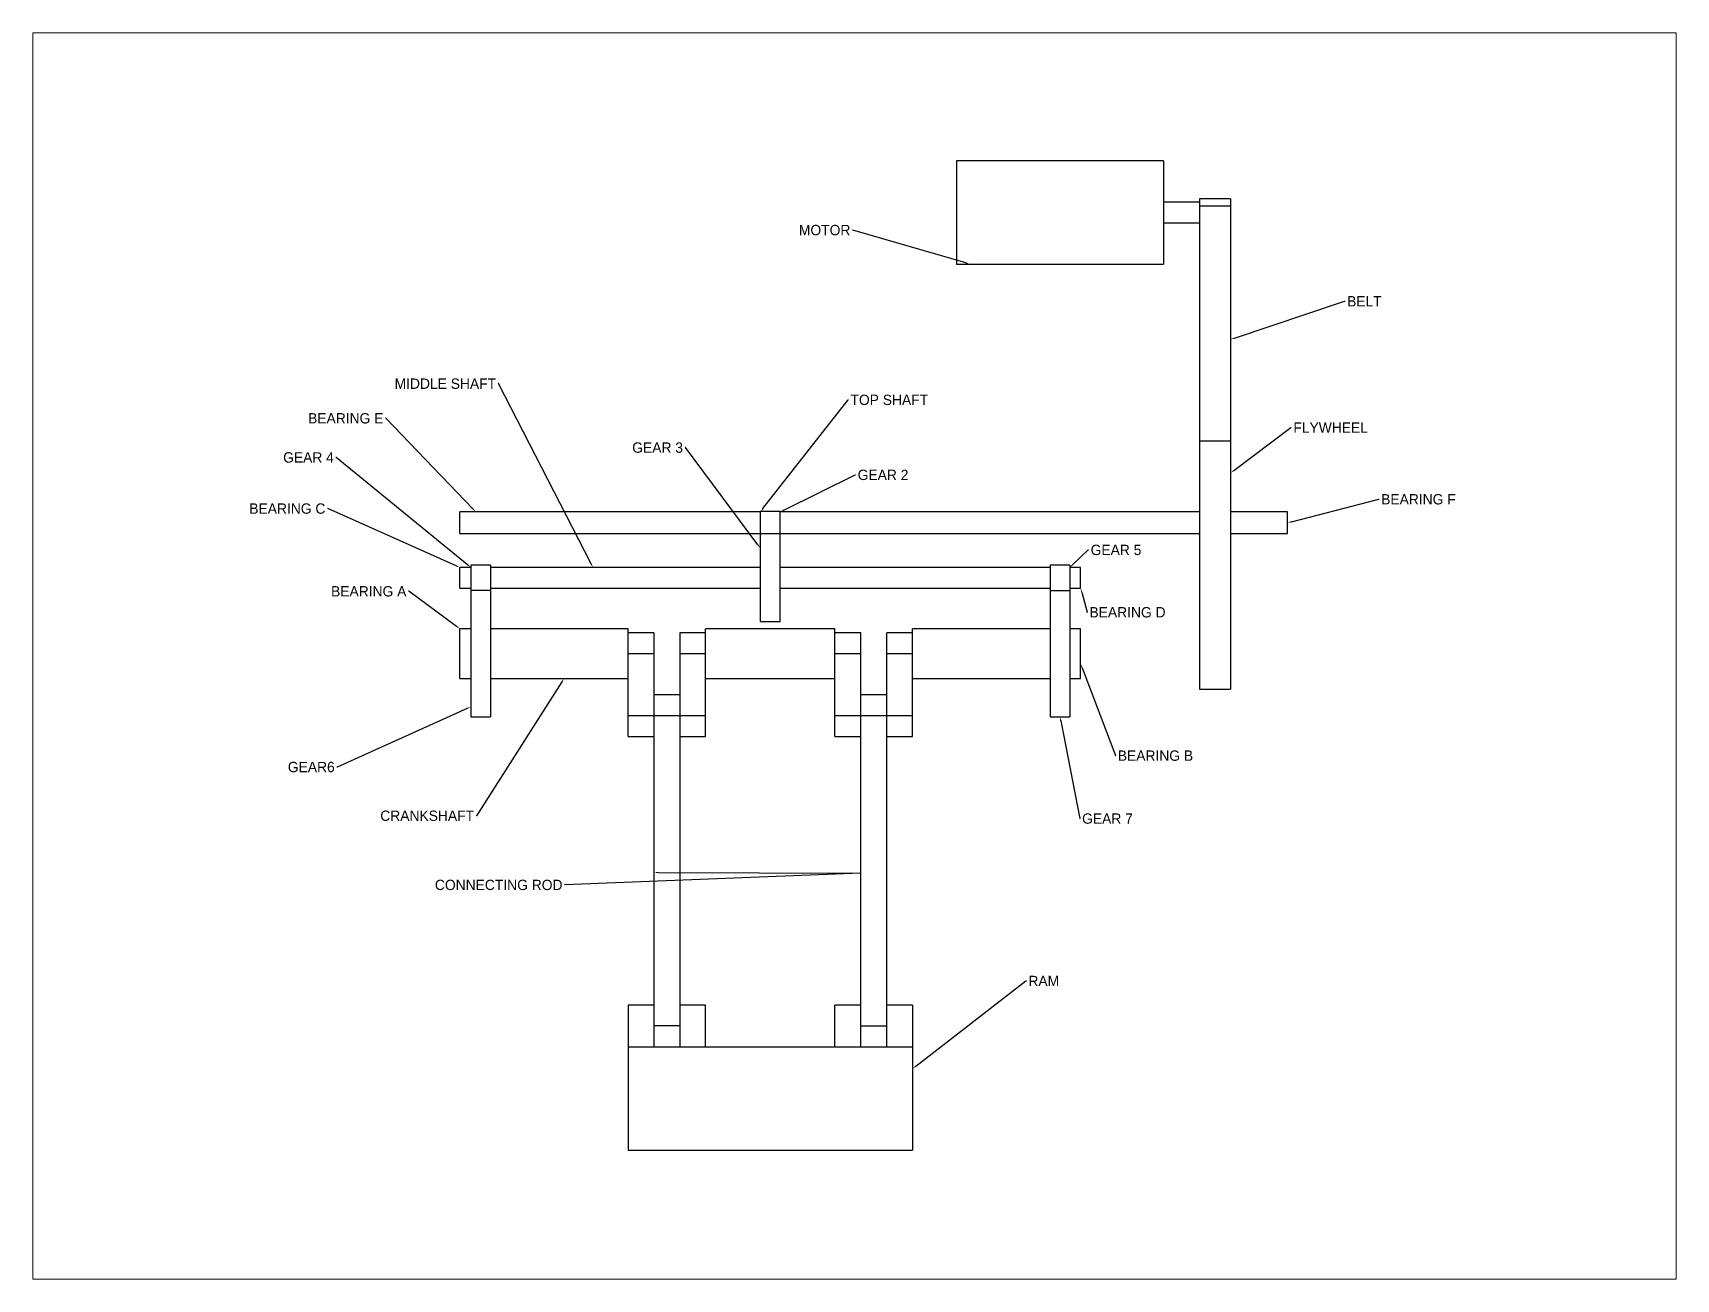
# Paper-space layout 'Layout1' of a CAD drawing. Header units: millimetres. Extents: x 0 to 257, y 0 to 195.
# The model-space entities are those that its viewports show. They can reach past a viewport. Long polylines and large blocks are cut down to what shows.
import ezdxf
from ezdxf import colors
from ezdxf.entities.mleader import LeaderData, LeaderLine
from ezdxf.math import Vec2, Vec3

# ---------------------------------------------------------------- set-up
doc = ezdxf.new("R2010")
doc.units = ezdxf.units.MM

msp = doc.modelspace()

# ---------------------------------------------------------------- linework, layer by layer
at = {"color": 7, "linetype": 'Continuous', "lineweight": 25}
for p, q in [((680, 476.49), (480, 476.49)), ((480, 476.49), (480, 376.49)), ((680, 476.49), (680, 376.49)), ((715, 436.49), (680, 436.49)), ((745, 439.49), (715, 439.49)), ((715, 439.49), (715, -34.4)), ((715, 432.899), (745, 432.899)), ((745, 439.49), (745, -34.4)), ((680, 416.49), (715, 416.49)), ((480, 376.49), (680, 376.49)), ((715, 205.803), (745, 205.803)), ((290.475, 136.99), (0, 136.99)), ((0, 115.99), (0, 136.99)), ((309.525, 137.325), (290.475, 137.325)), ((290.475, 30.985), (290.475, 137.325)), ((309.525, 30.985), (309.525, 137.325)), ((715, 136.99), (309.525, 136.99)), ((800, 136.99), (745, 136.99)), ((800, 115.99), (800, 136.99)), ((0, 115.99), (290.475, 115.99)), ((309.525, 115.655), (290.475, 115.655)), ((309.525, 115.99), (715, 115.99)), ((745, 115.99), (800, 115.99)), ((10.475, 83.32), (0, 83.32)), ((0, 63.32), (0, 83.32)), ((29.525, 85.54), (10.475, 85.54)), ((10.475, 85.54), (10.475, -61.1)), ((29.525, 85.54), (29.525, -61.1)), ((290.475, 83.32), (29.525, 83.32)), ((570.475, 83.32), (309.525, 83.32)), ((589.525, 85.54), (570.475, 85.54)), ((570.475, 85.54), (570.475, -61.1)), ((589.525, 85.54), (589.525, -61.1)), ((600, 83.32), (589.525, 83.32)), ((600, 63.32), (600, 83.32)), ((0, 63.32), (10.475, 63.32)), ((29.525, 61.1), (10.475, 61.1)), ((29.525, 63.32), (290.475, 63.32)), ((309.525, 63.32), (570.475, 63.32)), ((570.475, 61.1), (589.525, 61.1)), ((589.525, 63.32), (600, 63.32)), ((10.475, 24), (0, 24)), ((0, -24), (0, 24)), ((162.5, 24), (29.525, 24)), ((162.5, -80), (162.5, 24)), ((187.5, 20), (162.5, 20)), ((187.5, 20), (187.5, -380)), ((237.5, 20), (212.5, 20)), ((212.5, 20), (212.5, -380)), ((362.5, 24), (237.5, 24)), ((237.5, -80), (237.5, 24)), ((290.475, 30.985), (309.525, 30.985)), ((362.5, -80), (362.5, 24)), ((387.5, 20), (362.5, 20)), ((387.5, -380), (387.5, 20)), ((437.5, 20), (412.5, 20)), ((412.5, -380), (412.5, 20)), ((570.475, 24), (437.5, 24)), ((437.5, -80), (437.5, 24)), ((600, 24), (589.525, 24)), ((600, -24), (600, 24)), ((162.5, 0), (187.5, 0)), ((212.5, 0), (237.5, 0)), ((362.5, 0), (387.5, 0)), ((412.5, 0), (437.5, 0)), ((0, -24), (10.475, -24)), ((29.525, -24), (162.5, -24)), ((237.5, -24), (362.5, -24)), ((437.5, -24), (570.475, -24)), ((589.525, -24), (600, -24)), ((212.5, -40), (187.5, -40)), ((412.5, -40), (387.5, -40)), ((715, -34.4), (745, -34.4)), ((10.475, -61.1), (29.525, -61.1)), ((162.5, -60), (237.5, -60)), ((362.5, -60), (437.5, -60)), ((570.475, -61.1), (589.525, -61.1)), ((162.5, -80), (187.5, -80)), ((212.5, -80), (237.5, -80)), ((362.5, -80), (387.5, -80)), ((412.5, -80), (437.5, -80)), ((162.5, -340), (162.5, -480)), ((187.5, -340), (162.5, -340)), ((237.5, -340), (212.5, -340)), ((237.5, -380), (237.5, -340)), ((387.5, -340), (362.5, -340)), ((362.5, -380), (362.5, -340)), ((437.5, -340), (412.5, -340)), ((437.5, -340), (437.5, -480)), ((212.5, -360), (187.5, -360)), ((387.5, -360), (412.5, -360)), ((162.5, -380), (437.5, -380)), ((162.5, -480), (437.5, -480))]:
    msp.add_line(p, q, dxfattribs=at)
at = {"color": 7, "linetype": 'Continuous'}
for p, q in [((0, 116.038), (0, 136.942)), ((0, 63.366), (0, 83.274)), ((0, -23.937), (0, 23.928))]:
    msp.add_line(p, q, dxfattribs=at)

# ---------------------------------------------------------------- leaders
ml = msp.add_multileader_mtext('Standard')
ml.set_content('MOTOR', color=256)
ml.set_leader_properties()
ml.build(insert=Vec2(0, 0))
ml.multileader.update_dxf_attribs({"text_right_attachment_type": 2, "dogleg_length": 0.36})
ctx = ml.context
ctx.base_point, ctx.char_height, ctx.plane_origin = Vec3(328.756, 409.423), 10, Vec3(492.732, 376.49)
ctx.right_attachment, ctx.text_align_type = 2, 2
notes = []
notes.append((ctx, [(1, (1, 1, 0), (379.782, 409.423), (-1, 0), 0.36, [(0, [(492.732, 376.49)], 0, [])])]))
ctx.mtext.insert, ctx.mtext.alignment, ctx.mtext.flow_direction = Vec3(377.422, 414.423), 3, 5
ml = msp.add_multileader_mtext('Standard')
ml.set_content('BELT', color=256)
ml.set_leader_properties()
ml.build(insert=Vec2(0, 0))
ml.multileader.update_dxf_attribs({"text_right_attachment_type": 2, "dogleg_length": 0.36})
ctx = ml.context
ctx.base_point, ctx.char_height, ctx.plane_origin = Vec3(855.566, 340.64), 10, Vec3(745, 303.766)
ctx.right_attachment = 2
notes.append((ctx, [(0, (1, 1, 0), (855.206, 340.64), (1, 0), 0.36, [(0, [(745, 303.766)], 0, [])])]))
ctx.mtext.insert, ctx.mtext.flow_direction = Vec3(857.566, 345.64), 5
ml = msp.add_multileader_mtext('Standard')
ml.set_content('MIDDLE SHAFT', color=256)
ml.set_leader_properties()
ml.build(insert=Vec2(0, 0))
ml.multileader.update_dxf_attribs({"text_right_attachment_type": 2, "dogleg_length": 0.36})
ctx = ml.context
ctx.base_point, ctx.char_height, ctx.plane_origin = Vec3(-80.41, 260.945), 10, Vec3(128.536, 83.32)
ctx.right_attachment, ctx.text_align_type = 2, 2
notes.append((ctx, [(0, (1, 1, 0), (37.284, 260.945), (-1, 0), 0.36, [(0, [(128.536, 83.32)], 0, [])])]))
ctx.mtext.insert, ctx.mtext.alignment, ctx.mtext.flow_direction = Vec3(34.924, 265.945), 3, 5
ml = msp.add_multileader_mtext('Standard')
ml.set_content('TOP SHAFT', color=256)
ml.set_leader_properties()
ml.build(insert=Vec2(0, 0))
ml.multileader.update_dxf_attribs({"text_right_attachment_type": 2, "dogleg_length": 0.36})
ctx = ml.context
ctx.base_point, ctx.char_height, ctx.plane_origin = Vec3(375.524, 245.333), 10, Vec3(290.475, 136.99)
ctx.right_attachment = 2
notes.append((ctx, [(0, (1, 1, 0), (375.164, 245.333), (1, 0), 0.36, [(0, [(290.475, 136.99)], 0, [])])]))
ctx.mtext.insert, ctx.mtext.flow_direction = Vec3(377.524, 250.333), 5
ml = msp.add_multileader_mtext('Standard')
ml.set_content('BEARING E', color=256)
ml.set_leader_properties()
ml.build(insert=Vec2(0, 0))
ml.multileader.update_dxf_attribs({"text_right_attachment_type": 2, "dogleg_length": 0.36})
ctx = ml.context
ctx.base_point, ctx.char_height, ctx.plane_origin = Vec3(-159.317, 227.472), 10, Vec3(15.24, 136.99)
ctx.right_attachment, ctx.text_align_type = 2, 2
notes.append((ctx, [(0, (1, 1, 0), (-71.623, 227.472), (-1, 0), 0.36, [(0, [(15.24, 136.99)], 0, [])])]))
ctx.mtext.insert, ctx.mtext.alignment, ctx.mtext.flow_direction = Vec3(-73.983, 232.472), 3, 5
ml = msp.add_multileader_mtext('Standard')
ml.set_content('FLYWHEEL', color=256)
ml.set_leader_properties()
ml.build(insert=Vec2(0, 0))
ml.multileader.update_dxf_attribs({"text_right_attachment_type": 2, "dogleg_length": 0.36})
ctx = ml.context
ctx.base_point, ctx.char_height, ctx.plane_origin = Vec3(803.643, 218.485), 10, Vec3(745, 174.758)
ctx.right_attachment = 2
notes.append((ctx, [(0, (1, 1, 0), (803.283, 218.485), (1, 0), 0.36, [(0, [(745, 174.758)], 0, [])])]))
ctx.mtext.insert, ctx.mtext.flow_direction = Vec3(805.643, 223.485), 5
ml = msp.add_multileader_mtext('Standard')
ml.set_content('GEAR 4', color=256)
ml.set_leader_properties()
ml.build(insert=Vec2(0, 0))
ml.multileader.update_dxf_attribs({"text_right_attachment_type": 2, "dogleg_length": 0.36})
ctx = ml.context
ctx.base_point, ctx.char_height, ctx.plane_origin = Vec3(-180.533, 189.641), 10, Vec3(10.475, 83.32)
ctx.right_attachment, ctx.text_align_type = 2, 2
notes.append((ctx, [(0, (1, 1, 0), (-119.507, 189.641), (-1, 0), 0.36, [(0, [(10.475, 83.32)], 0, [])])]))
ctx.mtext.insert, ctx.mtext.alignment, ctx.mtext.flow_direction = Vec3(-121.867, 194.641), 3, 5
ml = msp.add_multileader_mtext('Standard')
ml.set_content('GEAR 3', color=256)
ml.set_leader_properties()
ml.build(insert=Vec2(0, 0))
ml.multileader.update_dxf_attribs({"text_right_attachment_type": 2, "dogleg_length": 0.36})
ctx = ml.context
ctx.base_point, ctx.char_height, ctx.plane_origin = Vec3(156.951, 199.167), 10, Vec3(290.475, 101.88)
ctx.right_attachment, ctx.text_align_type = 2, 2
notes.append((ctx, [(0, (1, 1, 0), (217.978, 199.167), (-1, 0), 0.36, [(0, [(290.475, 101.88)], 0, [])])]))
ctx.mtext.insert, ctx.mtext.alignment, ctx.mtext.flow_direction = Vec3(215.618, 204.167), 3, 5
ml = msp.add_multileader_mtext('Standard')
ml.set_content('GEAR 2', color=256)
ml.set_leader_properties()
ml.build(insert=Vec2(0, 0))
ml.multileader.update_dxf_attribs({"text_right_attachment_type": 2, "dogleg_length": 0.36})
ctx = ml.context
ctx.base_point, ctx.char_height, ctx.plane_origin = Vec3(382.486, 172.784), 10, Vec3(309.525, 136.99)
ctx.right_attachment = 2
notes.append((ctx, [(0, (1, 1, 0), (382.126, 172.784), (1, 0), 0.36, [(0, [(309.525, 136.99)], 0, [])])]))
ctx.mtext.insert, ctx.mtext.flow_direction = Vec3(384.486, 177.784), 5
ml = msp.add_multileader_mtext('Standard')
ml.set_content('BEARING C', color=256)
ml.set_leader_properties()
ml.build(insert=Vec2(0, 0))
ml.multileader.update_dxf_attribs({"text_right_attachment_type": 2, "dogleg_length": 0.36})
ctx = ml.context
ctx.base_point, ctx.char_height, ctx.plane_origin = Vec3(-215.404, 140.2), 10, Vec3(0, 83.274)
ctx.right_attachment, ctx.text_align_type = 2, 2
notes.append((ctx, [(0, (1, 1, 0), (-127.71, 140.2), (-1, 0), 0.36, [(0, [(0, 83.274)], 0, [])])]))
ctx.mtext.insert, ctx.mtext.alignment, ctx.mtext.flow_direction = Vec3(-130.07, 145.2), 3, 5
ml = msp.add_multileader_mtext('Standard')
ml.set_content('BEARING F', color=256)
ml.set_leader_properties()
ml.build(insert=Vec2(0, 0))
ml.multileader.update_dxf_attribs({"text_right_attachment_type": 2, "dogleg_length": 0.36})
ctx = ml.context
ctx.base_point, ctx.char_height, ctx.plane_origin = Vec3(888.51, 149.194), 10, Vec3(800, 126.49)
ctx.right_attachment = 2
notes.append((ctx, [(0, (1, 1, 0), (888.15, 149.194), (1, 0), 0.36, [(0, [(800, 126.49)], 0, [])])]))
ctx.mtext.insert, ctx.mtext.flow_direction = Vec3(890.51, 154.194), 5
ml = msp.add_multileader_mtext('Standard')
ml.set_content('GEAR 5', color=256)
ml.set_leader_properties()
ml.build(insert=Vec2(0, 0))
ml.multileader.update_dxf_attribs({"text_right_attachment_type": 2, "dogleg_length": 0.36})
ctx = ml.context
ctx.base_point, ctx.char_height, ctx.plane_origin = Vec3(607.675, 100.231), 10, Vec3(589.525, 83.32)
ctx.right_attachment = 2
notes.append((ctx, [(0, (1, 1, 0), (607.315, 100.231), (1, 0), 0.36, [(0, [(589.525, 83.32)], 0, [])])]))
ctx.mtext.insert, ctx.mtext.flow_direction = Vec3(609.675, 105.231), 5
ml = msp.add_multileader_mtext('Standard')
ml.set_content('BEARING A', color=256)
ml.set_leader_properties()
ml.build(insert=Vec2(0, 0))
ml.multileader.update_dxf_attribs({"text_right_attachment_type": 2, "dogleg_length": 0.36})
ctx = ml.context
ctx.base_point, ctx.char_height, ctx.plane_origin = Vec3(-137.088, 60.204), 10, Vec3(0, 23.928)
ctx.right_attachment, ctx.text_align_type = 2, 2
notes.append((ctx, [(0, (1, 1, 0), (-49.394, 60.204), (-1, 0), 0.36, [(0, [(0, 23.928)], 0, [])])]))
ctx.mtext.insert, ctx.mtext.alignment, ctx.mtext.flow_direction = Vec3(-51.754, 65.204), 3, 5
ml = msp.add_multileader_mtext('Standard')
ml.set_content('BEARING D', color=256)
ml.set_leader_properties()
ml.build(insert=Vec2(0, 0))
ml.multileader.update_dxf_attribs({"text_right_attachment_type": 2, "dogleg_length": 0.36})
ctx = ml.context
ctx.base_point, ctx.char_height, ctx.plane_origin = Vec3(606.527, 39.96), 10, Vec3(600, 63.32)
ctx.right_attachment = 2
notes.append((ctx, [(0, (1, 1, 0), (606.167, 39.96), (1, 0), 0.36, [(0, [(600, 63.32)], 0, [])])]))
ctx.mtext.insert, ctx.mtext.flow_direction = Vec3(608.527, 44.96), 5
ml = msp.add_multileader_mtext('Standard')
ml.set_content('BEARING B', color=256)
ml.set_leader_properties()
ml.build(insert=Vec2(0, 0))
ml.multileader.update_dxf_attribs({"text_right_attachment_type": 2, "dogleg_length": 0.36})
ctx = ml.context
ctx.base_point, ctx.char_height, ctx.plane_origin = Vec3(633.914, -98.641), 10, Vec3(600, -9.883)
ctx.right_attachment = 2
notes.append((ctx, [(0, (1, 1, 0), (633.554, -98.641), (1, 0), 0.36, [(0, [(600, -9.883)], 0, [])])]))
ctx.mtext.insert, ctx.mtext.flow_direction = Vec3(635.914, -93.641), 5
ml = msp.add_multileader_mtext('Standard')
ml.set_content('CRANKSHAFT', color=256)
ml.set_leader_properties()
ml.build(insert=Vec2(0, 0))
ml.multileader.update_dxf_attribs({"text_right_attachment_type": 2, "dogleg_length": 0.36})
ctx = ml.context
ctx.base_point, ctx.char_height, ctx.plane_origin = Vec3(-85.041, -156.738), 10, Vec3(100.75, -24)
ctx.right_attachment, ctx.text_align_type = 2, 2
notes.append((ctx, [(0, (1, 1, 0), (15.985, -156.738), (-1, 0), 0.36, [(0, [(100.75, -24)], 0, [])])]))
ctx.mtext.insert, ctx.mtext.alignment, ctx.mtext.flow_direction = Vec3(13.625, -151.738), 3, 5
ml = msp.add_multileader_mtext('Standard')
ml.set_content('GEAR6', color=256)
ml.set_leader_properties()
ml.build(insert=Vec2(0, 0))
ml.multileader.update_dxf_attribs({"text_right_attachment_type": 2, "dogleg_length": 0.36})
ctx = ml.context
ctx.base_point, ctx.char_height, ctx.plane_origin = Vec3(-169.709, -109.643), 10, Vec3(10.475, -51.472)
ctx.right_attachment, ctx.text_align_type = 2, 2
notes.append((ctx, [(0, (1, 1, 0), (-118.682, -109.643), (-1, 0), 0.36, [(0, [(10.475, -51.472)], 0, [])])]))
ctx.mtext.insert, ctx.mtext.alignment, ctx.mtext.flow_direction = Vec3(-121.042, -104.643), 3, 5
ml = msp.add_multileader_mtext('Standard')
ml.set_content('GEAR 7', color=256)
ml.set_leader_properties()
ml.build(insert=Vec2(0, 0))
ml.multileader.update_dxf_attribs({"text_right_attachment_type": 2, "dogleg_length": 0.36})
ctx = ml.context
ctx.base_point, ctx.char_height, ctx.plane_origin = Vec3(599.426, -159.478), 10, Vec3(580, -61.1)
ctx.right_attachment = 2
notes.append((ctx, [(0, (1, 1, 0), (599.066, -159.478), (1, 0), 0.36, [(0, [(580, -61.1)], 0, [])])]))
ctx.mtext.insert, ctx.mtext.flow_direction = Vec3(601.426, -154.478), 5
ml = msp.add_multileader_mtext('Standard')
ml.set_content('CONNECTING ROD', color=256)
ml.set_leader_properties()
ml.build(insert=Vec2(0, 0))
ml.multileader.update_dxf_attribs({"text_right_attachment_type": 2, "dogleg_length": 0.36})
ctx = ml.context
ctx.base_point, ctx.char_height, ctx.plane_origin = Vec3(-36.198, -223.606), 10, Vec3(187.5, -211.606)
ctx.right_attachment, ctx.text_align_type = 2, 2
notes.append((ctx, [(0, (1, 1, 0), (101.495, -223.606), (-1, 0), 0.36, [(1, [(187.5, -211.606), (387.5, -212.413)], 0, [])])]))
ctx.mtext.insert, ctx.mtext.alignment, ctx.mtext.flow_direction = Vec3(99.135, -218.606), 3, 5
ml = msp.add_multileader_mtext('Standard')
ml.set_content('RAM', color=256)
ml.set_leader_properties()
ml.build(insert=Vec2(0, 0))
ml.multileader.update_dxf_attribs({"text_right_attachment_type": 2, "dogleg_length": 0.36})
ctx = ml.context
ctx.base_point, ctx.char_height, ctx.plane_origin = Vec3(547.535, -316.503), 10, Vec3(437.5, -401.227)
ctx.right_attachment = 2
notes.append((ctx, [(0, (1, 1, 0), (547.175, -316.503), (1, 0), 0.36, [(0, [(437.5, -401.227)], 0, [])])]))
ctx.mtext.insert, ctx.mtext.flow_direction = Vec3(549.535, -311.503), 5
for ctx, leaders in notes:
    for number, flags, end, landing, length, lines in leaders:
        leader = LeaderData()
        leader.index, (leader.has_last_leader_line, leader.has_dogleg_vector, leader.attachment_direction) = number, flags
        leader.last_leader_point, leader.dogleg_vector, leader.dogleg_length = Vec3(end), Vec3(landing), length
        for number, points, colour, breaks in lines:
            line = LeaderLine()
            line.index, line.vertices, line.color, line.breaks = number, Vec3.list(points), colors.encode_raw_color(colour), breaks
            leader.lines.append(line)
        ctx.leaders.append(leader)

psp = doc.layouts.get("Layout1")

# ---------------------------------------------------------------- viewports
at = {"layer": '0'}
psp.add_viewport(center=(128.69, 97.4), size=(257.15, 195.0371), view_center_point=(381.384, -2.35), view_height=1204.79345, dxfattribs=at)

doc.saveas('drawing.dxf')
